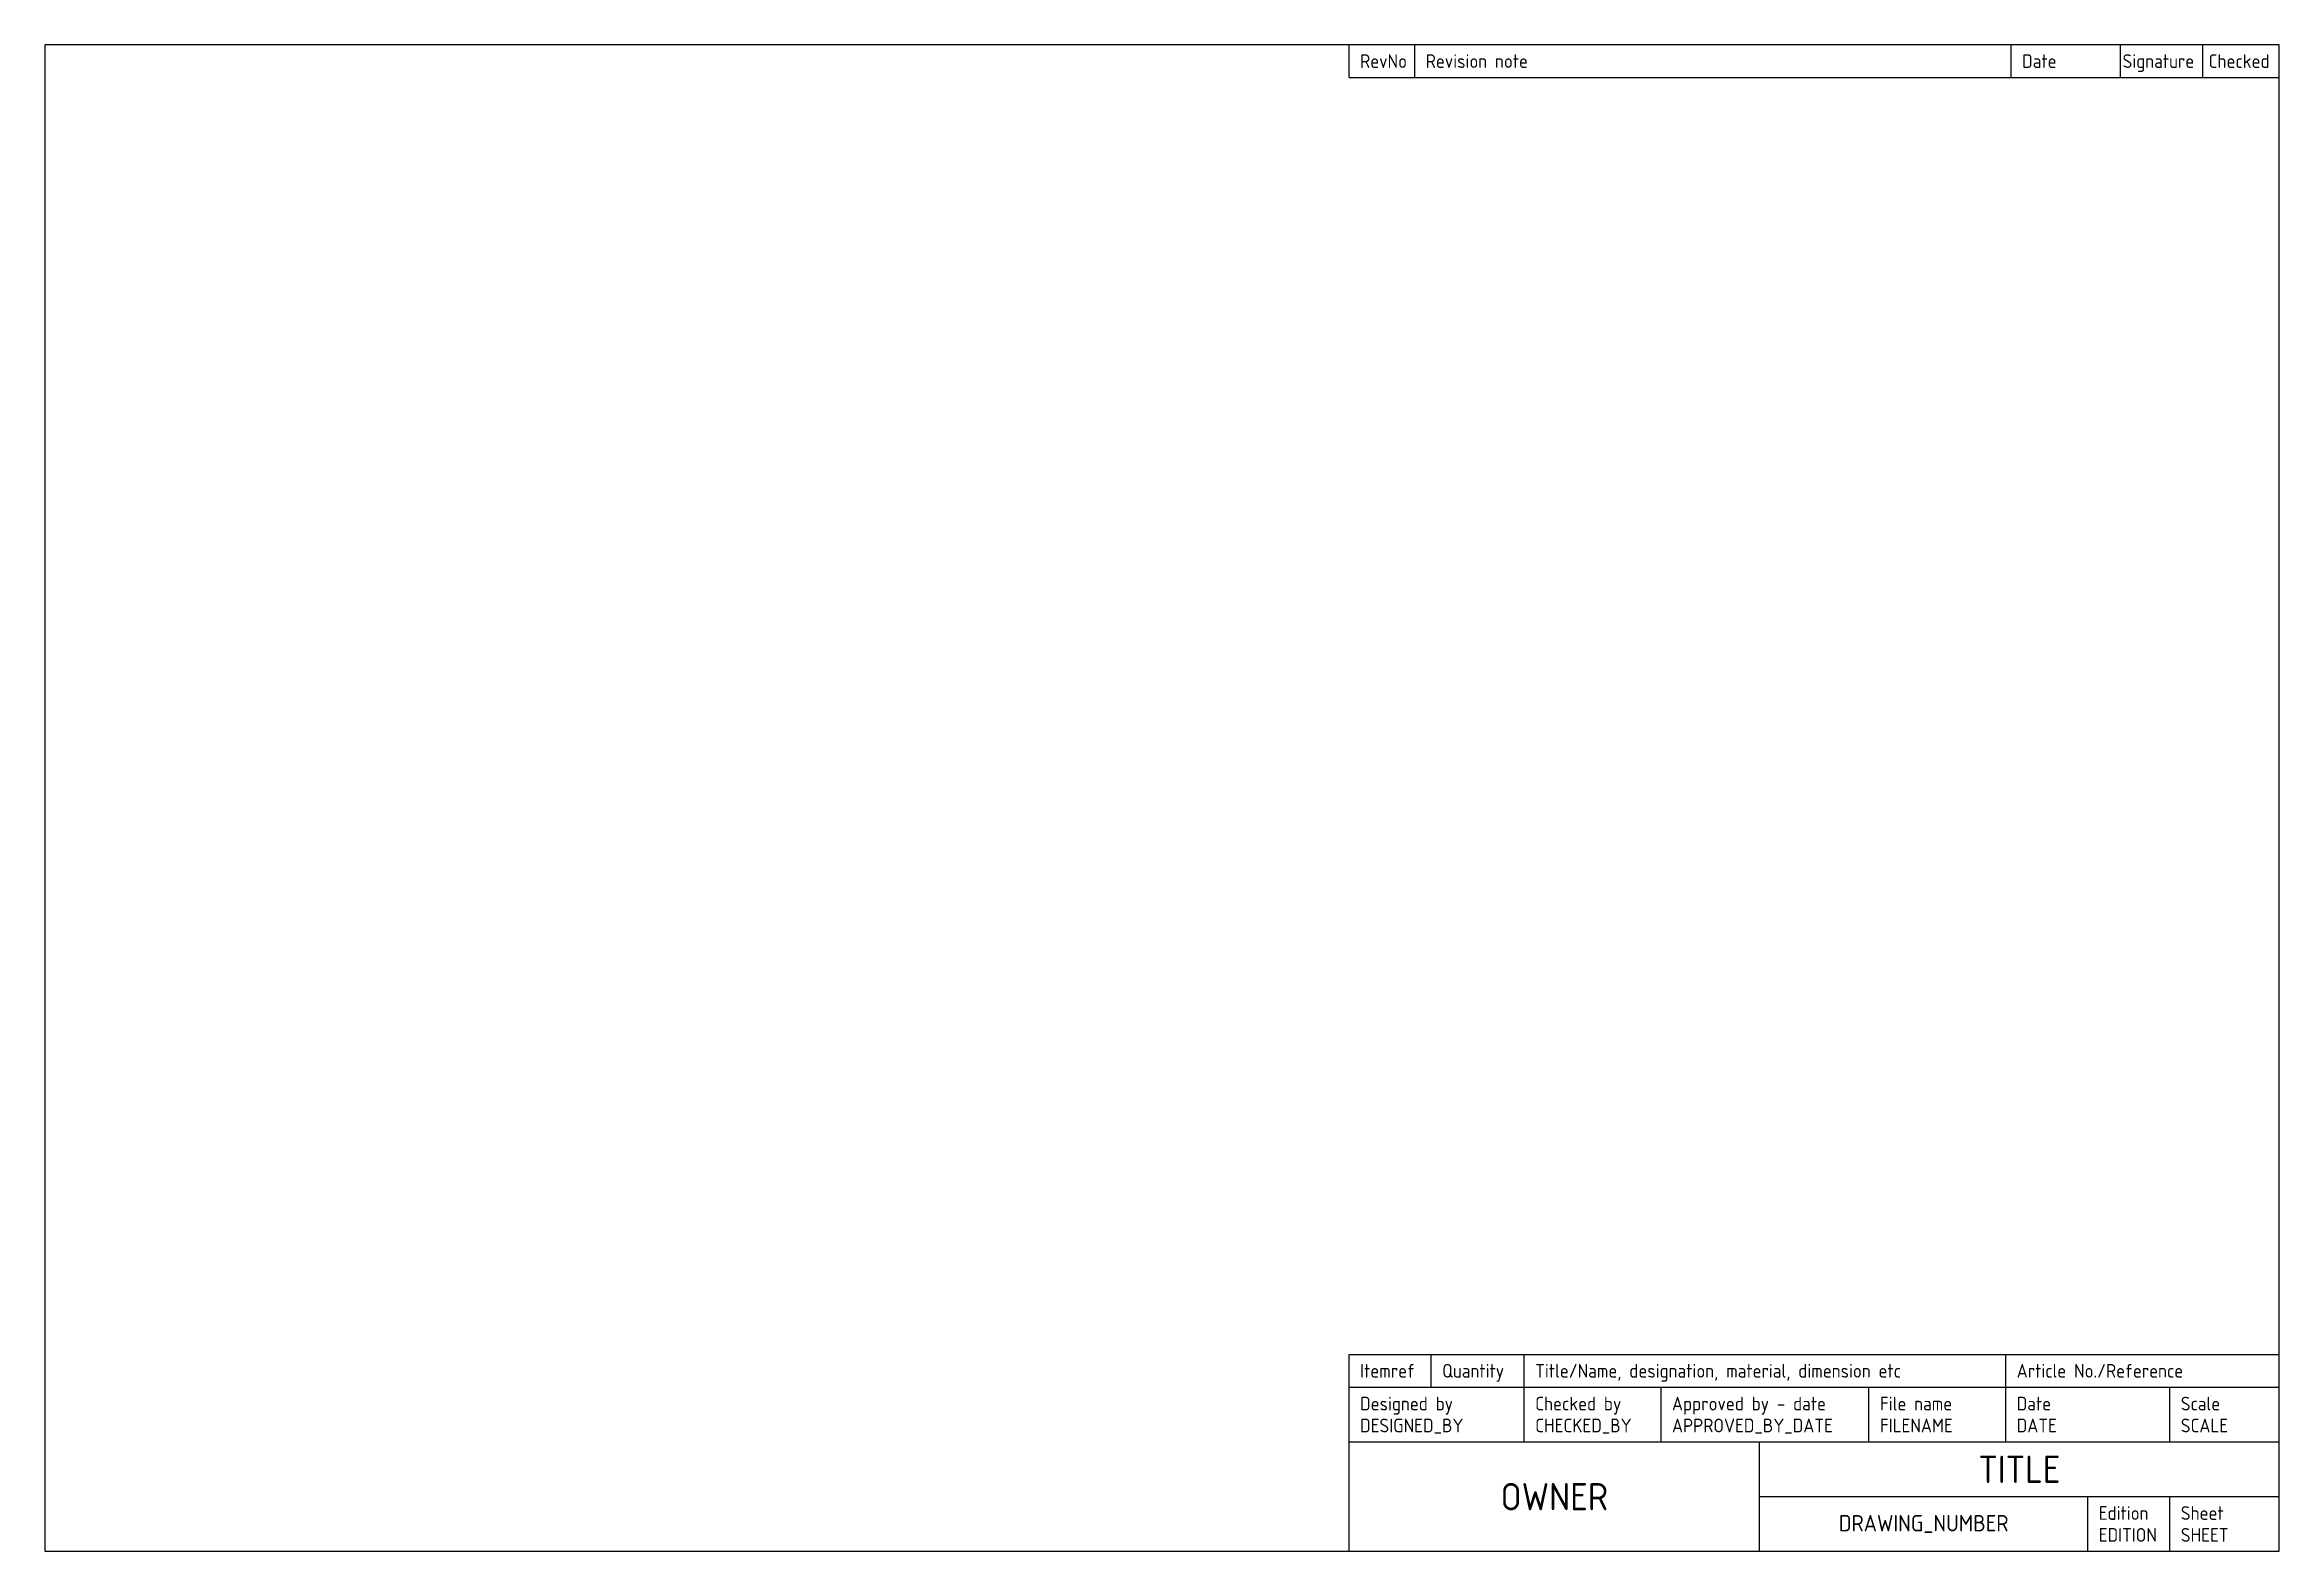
# Model space of a CAD drawing. Header units: millimetres. Extents: x 0 to 408, y 0 to 275.
import ezdxf
from ezdxf.enums import TextEntityAlignment as Align

# ---------------------------------------------------------------- set-up
doc = ezdxf.new("R2010")
doc.units = ezdxf.units.MM
for name, color, linetype in [('FRAME 025', 7, 'Continuous'), ('FRAME 050', 6, 'Continuous'), ('FRAME 070', 5, 'Continuous')]:
    doc.layers.add(name, color=color, linetype=linetype)
doc.styles.add('ISO Proportional', font='isocp.shx')

msp = doc.modelspace()

# ---------------------------------------------------------------- linework, layer by layer
at = {"layer": 'FRAME 070'}
for p, q in [((0, 275.41), (0, 0)), ((408.41, 275.41), (0, 275.41)), ((238.41, 269.41), (238.41, 275.41)), ((250.41, 269.41), (250.41, 275.41)), ((359.41, 269.41), (359.41, 275.41)), ((379.41, 269.41), (379.41, 275.41)), ((394.41, 269.41), (394.41, 275.41)), ((408.41, 0), (408.41, 275.41)), ((238.41, 269.41), (408.41, 269.41)), ((238.41, 30), (238.41, 36)), ((238.41, 36), (408.41, 36)), ((253.41, 30), (253.41, 36)), ((270.41, 30), (270.41, 36)), ((358.41, 30), (358.41, 36)), ((238.41, 0), (238.41, 30)), ((238.41, 30), (408.41, 30)), ((270.41, 20), (270.41, 30)), ((295.41, 20), (295.41, 30)), ((333.41, 20), (333.41, 30)), ((358.41, 20), (358.41, 30)), ((388.41, 20), (388.41, 30)), ((238.41, 20), (408.41, 20)), ((313.41, 0), (313.41, 20)), ((313.41, 10), (408.41, 10)), ((373.41, 0), (373.41, 10)), ((388.41, 0), (388.41, 10)), ((0, 0), (408.41, 0))]:
    msp.add_line(p, q, dxfattribs=at)

# ---------------------------------------------------------------- texts
at = {"layer": 'FRAME 025', "style": 'ISO Proportional'}
for s, p in [('RevNo', (240.41, 272.41)), ('Revision note', (252.41, 272.41)), ('Date', (361.41, 272.41)), ('Signature', (379.77, 272.41)), ('Checked', (395.49, 272.41)), ('Itemref', (240.41, 33)), ('Quantity', (255.41, 33)), ('Title/Name, designation, material, dimension etc', (272.41, 33)), ('Article No./Reference', (360.41, 33)), ('Designed by', (240.41, 27)), ('Checked by', (272.41, 27)), ('Approved by - date', (297.41, 27)), ('File name', (335.41, 27)), ('Date', (360.41, 27)), ('Scale', (390.41, 27)), ('Edition', (375.41, 7)), ('Sheet', (390.41, 7))]:
    msp.add_text(s, height=2.5, dxfattribs=at).set_placement(p, align=Align.MIDDLE_LEFT)
at = {"layer": 'FRAME 025', "style": 'ISO Proportional', "flags": 8}
for tag, text, p in [('DESIGNED_BY', 'XXX', (240.41, 23)), ('CHECKED_BY', 'XXX', (272.41, 23)), ('APPROVED_BY_DATE', 'XXX - 00/00/00', (297.41, 23)), ('FILENAME', 'XXX', (335.41, 23)), ('DATE', '00/00/00', (360.41, 23)), ('SCALE', '1:1', (390.41, 23)), ('EDITION', '0', (375.41, 3)), ('SHEET', '1/1', (390.41, 3))]:
    msp.add_attdef(tag, text=text, height=2.5, dxfattribs=at).set_placement(p, align=Align.MIDDLE_LEFT)
at = {"layer": 'FRAME 050', "style": 'ISO Proportional', "flags": 8}
for tag, text, height, p in [('TITLE', 'XXX', 5, (360.91, 15)), ('OWNER', 'XXX', 5, (275.91, 10)), ('DRAWING_NUMBER', 'X', 3, (343.41, 5))]:
    msp.add_attdef(tag, text=text, height=height, dxfattribs=at).set_placement(p, align=Align.MIDDLE)

doc.saveas('drawing.dxf')
